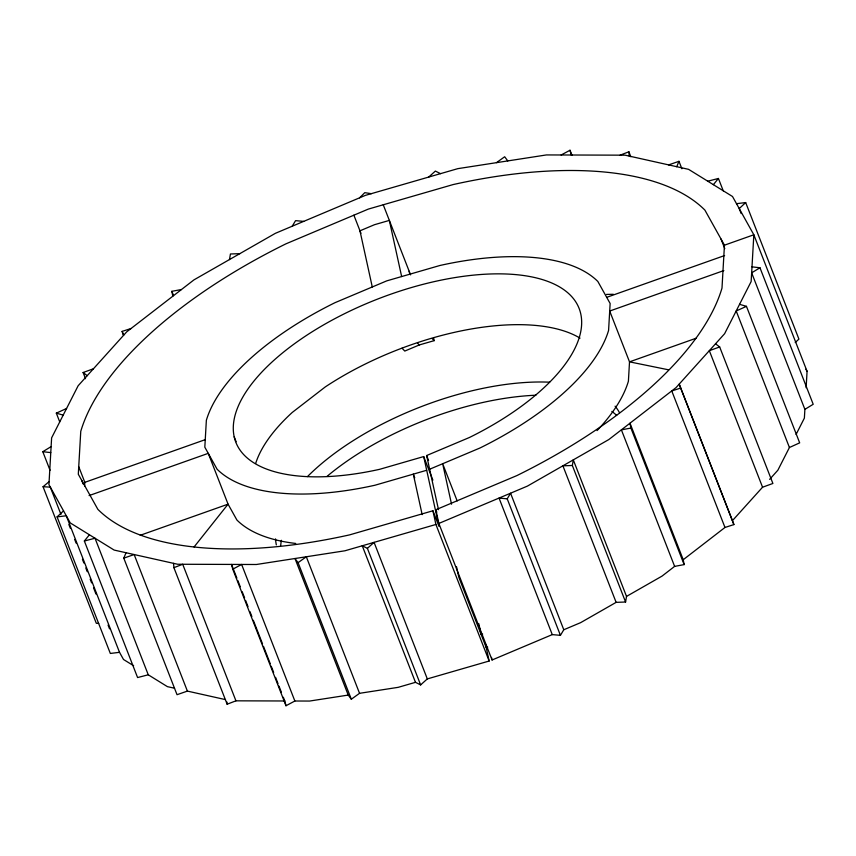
<?xml version="1.0" encoding="UTF-8"?>
<svg xmlns="http://www.w3.org/2000/svg" width="856" height="856" viewBox="0 0 856 856"><rect width="100%" height="100%" fill="white"/><g stroke="black" fill="none" stroke-linecap="round" stroke-linejoin="round"><path stroke-width="1.28" d="M84.616 486.112L84.83 482.345L78.741 466.713M438.507 509.705L426.63 455.531L469.43 437.491A184.211 81.909 -21.3 0 0 539.269 278.682A184.211 81.909 -21.3 0 0 255.366 379.326A184.211 81.909 -21.3 0 0 379.732 469.291L423.699 456.569L439 526.408L432.911 510.775L349.655 534.861A343.449 152.71 -21.3 0 1 97.862 509.341L78.303 474.245L80.764 431.349A343.449 152.71 -21.3 0 1 285.872 243.864L368.369 209.078L453.113 184.575A343.449 152.71 -21.3 0 1 704.905 210.116L724.454 245.18L721.993 288.087A343.449 152.71 -21.3 0 1 516.896 475.583L435.854 509.748L438.85 523.444L492.082 659.987L552.27 634.606L560.434 635.345L563.783 629.759L580.625 622.654L616.127 602.357L625.576 602.014L626.517 596.407L573.295 459.886L572.343 465.482L625.576 602.014M420.628 684.907L367.385 548.354L362.249 545.775L415.481 682.328L420.628 684.907L427.315 678.915L489.151 661.025L435.907 524.471L344.947 550.783L256.351 564.5L177.631 564.254L114.158 550.076L70.267 522.93L48.931 484.656L51.617 437.865L78.142 385.756L126.699 331.861L193.97 279.869L275.375 233.324L365.362 195.382L457.81 168.653L546.417 154.936L625.126 155.171L688.598 169.349L732.501 196.495L753.836 234.779L751.654 272.839L804.886 409.361L804.373 418.113L796.069 434.452M806.117 387.736L807.069 371.333L753.836 234.779L724.454 245.18M229.472 259.582L230.435 253.986L239.873 253.644M225.513 699.62L187.4 691.102L177.031 694.697L123.788 558.144L126.035 552.73M676.732 166.717L678.979 161.303L668.611 164.908M804.886 409.361L813.2 404.278L759.968 267.757L751.654 272.839L751.14 281.57L724.625 333.69L676.069 387.575L608.798 439.567L527.392 486.112L438.85 523.444M739.584 304.329L746.453 306.341L799.675 442.852L789.425 447.506L777.847 470.233L769.63 479.371M292.206 226.23L295.566 220.645L303.73 221.383M560.434 635.345L507.212 498.823L510.561 493.227L563.783 629.759M194.087 546.952L228.06 504.163L208.254 453.348L89.088 495.592M174.528 688.224L167.401 686.64L148.259 674.796L137.591 677.556L84.348 541.003L89.409 534.775M713.358 184.682L718.419 178.455L723.267 190.867M626.517 596.407L662.03 576.109L674.624 566.383L684.137 564.607L683.216 559.728L724.978 527.467L733.892 524.589L732.436 520.651L762.557 487.214L772.893 483.469L719.671 346.958L715.552 343.802M359.574 197.843L364.774 192.664L371.322 193.681M133.643 665.754L123.51 659.484L119.519 652.326L110.328 653.449L57.085 516.885L63.547 510.872M795.224 342.539L798.916 339.094L745.683 202.562L739.22 208.586L741.157 213.551M428.685 177.074L435.372 171.082L440.519 173.65M367.385 548.354L374.072 542.351L427.315 678.915M98.718 623.425L96.3 623.296L43.057 486.732L49.102 481.639M496.459 162.661L504.676 156.755L507.769 160.917M298.081 562.67L306.309 556.764L359.541 693.317L351.324 699.224L348.231 695.072L294.988 558.508L298.081 562.67L351.324 699.224M50.065 470.329L42.8 451.7L51.114 446.618M561.14 154.989L570.01 150.249L571.947 155.214M294.86 701.01L285.99 705.751L232.757 569.197L241.617 564.446L294.86 701.01L309.594 701.053L348.231 695.072M59.706 421.826L56.325 413.138L66.575 408.483M746.453 306.341L736.203 310.985L789.425 447.506M433.628 338.227L434.153 340.656L419.269 344.957L404.781 351.067L402.063 348.221M429.637 469.227L479.927 448.02A215.434 95.786 -21.3 0 0 608.584 330.405L610.135 303.505L597.863 281.496A215.434 95.786 -21.3 0 0 439.92 265.488L386.762 280.864L335.017 302.671A215.434 95.786 -21.3 0 0 206.36 420.285L204.819 447.185L217.082 469.195A215.434 95.786 -21.3 0 0 375.024 485.213L426.695 470.265M620.086 155.182L628.882 151.78L630.818 156.744M235.935 700.829L227.14 704.221L173.896 567.667L182.703 564.275L235.935 700.829L284.791 700.978L285.99 705.751M85.525 378.716L83.107 372.51L93.443 368.776M719.671 346.958L709.335 350.692L762.557 487.214M84.83 482.345L205.247 439.652M606.701 297.342L724.604 255.548M723.844 270.571L609.697 311.038L629.513 361.853L628.4 381.22A215.434 95.786 -21.3 0 1 597.06 430.589M140.256 535.289L228.06 504.163L236.898 520.009A215.434 95.786 -21.3 0 0 295.727 543.453M695.992 338.281L629.513 361.853L668.44 369.792M123.788 558.144L134.157 554.549L187.4 691.102M123.564 335.338L122.119 331.4L131.022 328.511M733.892 524.589L680.67 388.068L671.767 390.957L724.978 527.467M482.645 634.114L481.158 634.542L478.772 623.65M487.727 647.136L486.24 647.575L458.816 577.222L456.526 566.779M415.481 682.328L398.19 687.336L359.541 693.317M707.752 181.215L718.419 178.455M84.348 541.003L95.016 538.242L148.259 674.796M172.794 296.176L171.885 291.308L181.408 289.531M684.137 564.607L630.904 428.075L621.392 429.851L674.624 566.383M736.492 203.685L745.683 202.562M57.085 516.885L66.276 515.772L119.519 652.326M572.343 465.482L562.906 465.835L616.127 602.357M43.057 486.732L50.311 487.118L60.958 514.435M507.212 498.823L499.048 498.085L552.27 634.606M751.996 266.858L759.968 267.757M42.8 451.7L50.772 452.61M56.325 413.138L63.184 415.139M83.107 372.51L87.226 375.666M432.344 338.751L434.153 340.656M417.461 343.053L419.269 344.957M805.892 369.225L807.069 371.333M721.02 239.027L724.775 248.647M678.979 161.303L681.879 168.75M732.436 520.651L679.225 384.141L680.67 388.068M683.216 559.728L629.995 423.196L630.904 428.075M383.253 204.777L410.58 274.883M353.881 215.188L360.943 233.303M457.168 500.91L442.67 463.727L451.54 504.205M426.63 455.531L428.567 460.485M423.699 456.569L432.879 480.12M435.854 509.748L436.785 512.145M414.753 477.862L413.298 474.138L422.169 514.616M234.191 436.774L236.117 441.728M171.885 291.308L173.34 295.031M236.866 578.078L231.548 564.425L232.757 569.197M237.84 580.561L240.258 586.767M242.195 591.731L244.613 597.937M245.586 600.42L248.005 606.626M249.941 611.591L251.878 616.555M253.323 620.279L262.524 643.873M263.488 646.355L270.271 663.732M271.234 666.214L273.653 672.42M275.589 677.385L278.007 683.602M278.981 686.084L281.399 692.29M283.336 697.255L284.791 700.978M122.119 331.4L123.564 335.124M81.737 480.409L83.139 484.015M68.865 524.525L70.32 528.248M74.675 539.419L76.131 543.143M82.422 559.289L83.867 563.013M85.803 567.977L87.258 571.701M90.169 579.148L91.613 582.872M93.55 587.837L95.968 594.043M108.07 625.083L109.525 628.807M570.01 150.249L571.22 155.022M409.147 271.224L409.724 273.834M491.515 657.419L492.082 659.987M485.448 643.937L489.151 661.025M401.646 276.552L389.341 220.409L374.457 224.711L359.969 230.82L372.274 286.963M432.911 510.775L435.907 524.471M628.882 151.78L629.246 156.102M226.958 702.059L227.14 704.221M173.543 563.344L173.896 567.667M606.455 294.432A343.449 152.71 -21.3 0 1 613.335 294.293M255.655 463.471A184.211 81.909 -21.3 0 1 292.228 412.464L325.301 386.901A184.211 81.909 -21.3 0 1 580.026 338.131M280.693 545.572A184.211 81.909 -21.3 0 1 281.431 540.307M327.11 476.289A184.211 81.909 -21.3 0 1 535.867 395.215M611.858 411.415A184.211 81.909 -21.3 0 1 616.652 415.417M276.349 544.908A184.211 81.909 -21.3 0 1 275.525 538.895M307.454 476.61A184.211 81.909 -21.3 0 1 549.648 382.193M615.1 406.172A184.211 81.909 -21.3 0 1 619.434 412.592"/></g></svg>
